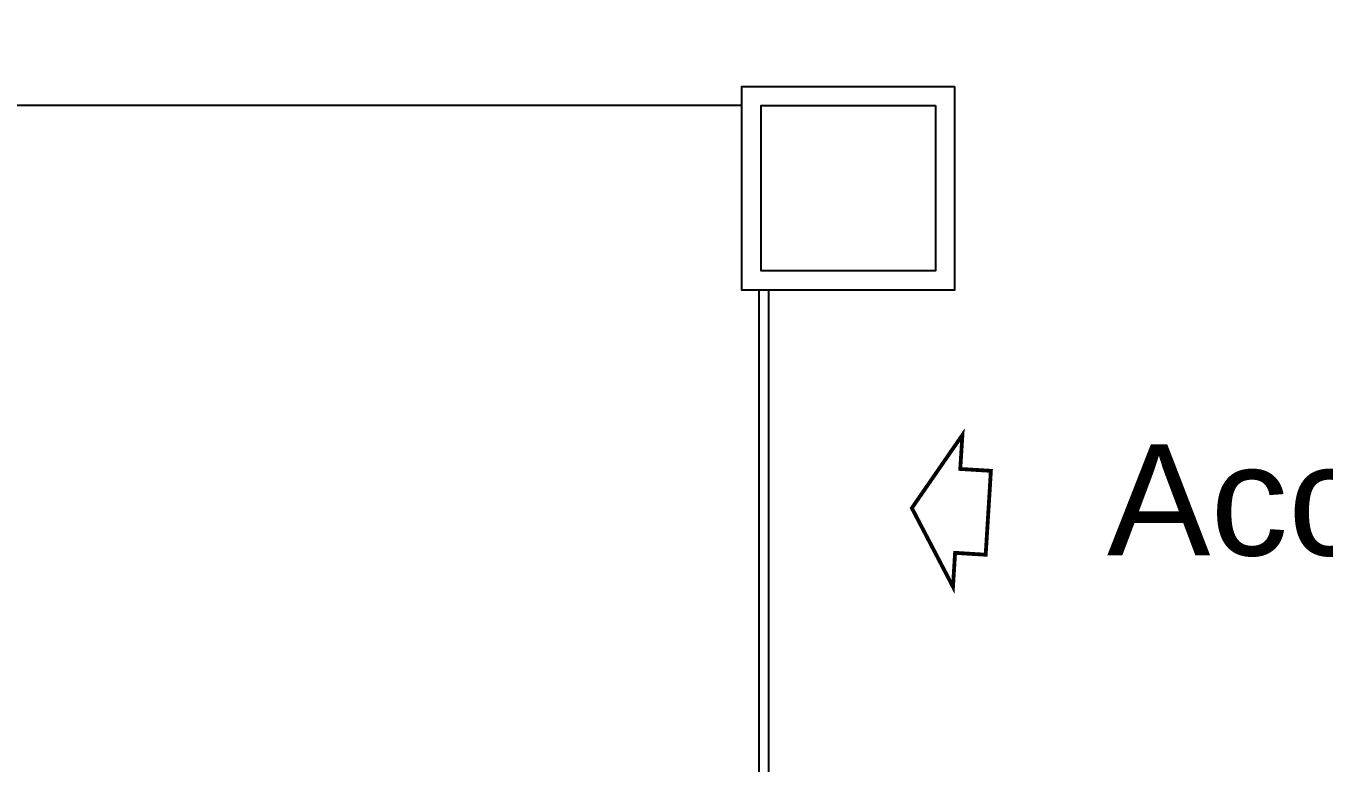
# Model space of a CAD drawing. Extents: x -30 to 1202, y 231 to 898.
# Drawn here: x 160.47 to 174.04, y 356.67 to 364.38 of the extents above; entities that cross this region are included whole.
import ezdxf

# ---------------------------------------------------------------- set-up
doc = ezdxf.new("R2010")
doc.units = 0
doc.header["$LTSCALE"] = 0.04
doc.layers.get('0').update_dxf_attribs({"linetype": 'CONTINUOUS'})
for name, color, linetype in [('0.1', 1, 'CONTINUOUS'), ('0.2', 2, 'CONTINUOUS'), ('0.5', 5, 'CONTINUOUS'), ('PISO', 1, 'CONTINUOUS')]:
    doc.layers.add(name, color=color, linetype=linetype)
doc.styles.add('STYLE2', font='arial.ttf')

# ---------------------------------------------------------------- blocks, each defined once
blk = doc.blocks.new('SBPLN082')
at = {"const_width": 0.019}
blk.add_lwpolyline([(0, 0), (-0.228, 0.3778), (-0.228, 0.2088), (-0.3803, 0.2088), (-0.3803, 0), (-0.3803, -0.2088), (-0.228, -0.2088), (-0.228, -0.3778)], close=True, dxfattribs=at)
at = {"color": 0, "const_width": 0.019}
blk.add_lwpolyline([(0, 0), (-0.228, 0.3778), (-0.228, 0.2088), (-0.3803, 0.2088), (-0.3803, 0), (-0.3803, -0.2088), (-0.228, -0.2088), (-0.228, -0.3778)], close=True, dxfattribs=at)

msp = doc.modelspace()

# ---------------------------------------------------------------- linework, layer by layer
at = {"layer": '0.1'}
for p, q in [((168.136, 354.079), (168.136, 361.619)), ((168.236, 354.079), (168.236, 361.619))]:
    msp.add_line(p, q, dxfattribs=at)
for points in [[(170.179, 363.748), (170.179, 361.619), (167.956, 361.619), (167.956, 363.748)], [(169.979, 363.548), (169.979, 361.819), (168.156, 361.819), (168.156, 363.548)]]:
    msp.add_lwpolyline(points, close=True, dxfattribs=at)
at = {"layer": '0.5'}
msp.add_arc((241.645, 369.36), 80.587, 170.55784, 170.55784, dxfattribs=at)
at = {"layer": 'PISO'}
msp.add_line((167.956, 363.548), (128.709, 363.548), dxfattribs=at)

# ---------------------------------------------------------------- block references
at = {"layer": '0.2', "xscale": 2.105451719518109, "yscale": 2.105451719518109, "zscale": 2.105451719518109, "rotation": 176.4571275704002}
msp.add_blockref('SBPLN082', (169.733, 359.338), dxfattribs=at)

# ---------------------------------------------------------------- texts
at = {"layer": 'PISO', "style": 'STYLE2'}
msp.add_text('Acceso', height=1.1621, dxfattribs=at).set_placement((171.773, 358.842))

doc.saveas('drawing.dxf')
